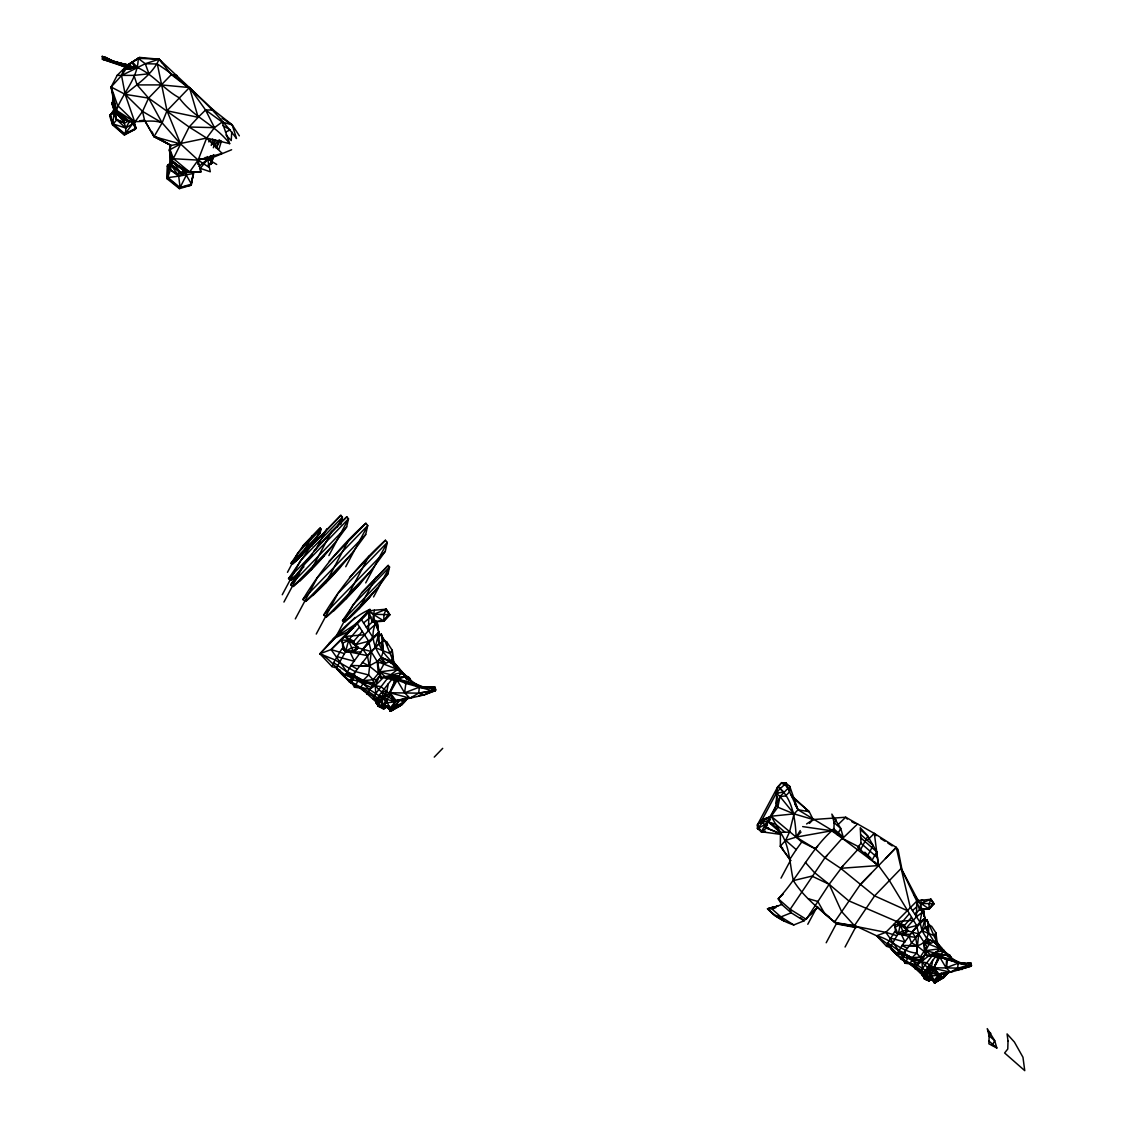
<?xml version="1.0" encoding="UTF-8"?>
<svg xmlns="http://www.w3.org/2000/svg" width="1127" height="1127" viewBox="0 0 1127 1127"><rect width="100%" height="100%" fill="white"/><g stroke="black" fill="none" stroke-linecap="round" stroke-linejoin="round"><path stroke-width="1.5" d="M385.434 662.873C376.319 652.364 369.247 638.375 375.221 624.499L373.699 620.878L374.403 620.583L379.038 632.374L379.038 643.686C383.279 655.703 392.154 660.422 397.845 669.156L398.958 668.508L407.227 677.905L409.228 677.679L411.369 681.779L409.228 677.679L404.579 674.862L392.717 660.859M936.058 941.228L938.523 944.905L937.481 946.145L937.622 944.243L934.17 941.749L925.126 927.535L925.126 918.251L921.322 908.587L923.788 911.137L925.211 920.998L927 919.618L929.042 925.45L925.126 927.535L918.674 933.917L903.136 953.794L887.879 943.031L894.725 931.578M170.515 163.387L167.895 164.965L167.19 178.883L170.402 169.923L170.388 153.596L170.656 162.922L167.233 166.049L167.19 178.883L179.475 188.632L190.886 185.265L193.548 173.459L191.322 171.487M210.636 155.723L200.296 168.346L200.831 172.008L185.293 171.628L180.433 172.882L171.36 164.725L171.374 156.104M385.814 705.784L389.533 709.334L392.393 708.263L393.605 709.193L402.621 703.558L394.478 707.545L390.125 707.981L385.814 705.784L382.617 706.601L380.363 700.74C367.289 687.555 347.412 684.314 336.86 668.156L332.028 666.592L319.927 653.787L331.099 649.561L346.947 671.96L352.216 675.721L372.178 685.272L380.954 686.639L389.125 693.387L389.9 692.767L410.017 698.205L424.034 694.922L434.952 690.893L435.726 690.076L435.135 687.371L419.469 686.597L418.666 693.147L410.017 698.205L396.14 700.656L390.125 707.981L389.688 710.672L390.801 711.25L401.621 704.614L406.636 699.402C402.917 704.896 396.394 709.306 389.646 709.799L385.814 705.784L382.715 705.122L378.94 695.655L369.205 689.372L353.174 674.214L346.947 671.96L333.62 662.591L341.974 648.631L344.975 649.885M781.011 878.13L790.492 860.394L780.349 846.208L780.405 832.318L771.15 816.23L780.011 796.564L789.773 786.463L786.111 783.18L781.715 782.659L777.743 786.759L757.316 825.02L757.527 828.542L761.232 831.74L781.25 834.473M770.445 819.484L768.135 821.879C790.323 833.318 788.52 859.676 793.394 880.596C803.762 897.388 819.892 909.292 834.459 922.196L885.808 932.339L898.797 950.709L903.91 952.569L917.068 964.994L925.042 970.136L928.141 977.884L930.677 978.447L933.818 981.744L935.565 981.617L944.454 976.616L936.072 980.476L930.677 978.447L928.056 979.109L924.619 977.053C924.492 971.389 913.898 967.783 909.644 964.064L913.222 958.232L903.136 953.794L919.491 961.627L926.69 962.754L933.395 968.276L950.526 972.221L970.967 966.233L971.122 963.346L958.274 962.712L957.626 968.093L950.526 972.221L939.157 974.249L934.213 980.251L933.86 982.448L934.762 982.927L943.637 977.489L947.751 973.207M789.745 789.844L789.773 786.463L798.015 809.778L843.264 837.122L824.922 857.774L790.196 909.292L791.196 912.785L804.044 920.815L817.878 907.305L829.486 917.336M192.942 174.6L191.491 184.124L180.081 187.491L178.7 176.164L177.559 174.121L170.402 169.923L167.895 164.965L167.867 177.615L179.475 188.632L180.081 187.491L190.886 185.265L193.548 173.459L178.7 176.164L170.402 169.923L170.388 153.596M809.468 823.344L813.145 819.54L794.042 813.877L777.813 807.2L776.179 803.734L777.109 788.379L781.715 782.659L784.392 783.969L787.703 787.928L798.015 809.778L809.242 811.708L813.145 819.54L845.715 817.23L874.355 833.459L896.233 847.391L898.064 849.603L902.192 870.678L916.772 901.163L919.59 909.827L929.028 908.672L933.973 903.769L930.93 899.276L917.012 900.698L929.254 909.066L933.973 903.769L930.93 899.276L920.886 903.403L916.772 901.163L885.808 932.339L876.651 935.804L854.562 925.478L836.079 923.267L824.795 913.842L817.808 901.445L808.298 898.712M878.243 866.001L857.76 847.349L861 843.264L860.281 827.725L867.818 836.093L876.651 851.744L878.482 865.55L889.034 880.004L916.617 925.506L918.73 934.142L926.309 945.666M833.811 832.304L834.135 822.64L831.853 814.103L840.672 828.275L843.264 837.122L833.924 828.923C810.947 848.589 798.761 877.017 778.222 898.782L781.631 904.375L791.196 912.785L780.955 916.899L774.798 915.194L767.529 908.813L777.616 906.122L767.529 908.813C774.812 916.293 783.758 921.83 793.802 924.943L804.044 920.815L800.325 917.561M989.154 1035.798L988.886 1043.813L996.832 1047.983L994.662 1040.545L987.238 1028.627L989.154 1035.798L994.69 1040.672L992.112 1045.504M170.402 169.923L170.656 162.922M197.788 164.303L197.972 159.851M789.773 786.463L789.548 791.844L785.589 795.958L780.011 796.564L776.348 793.281L777.743 786.759C792.69 797.62 795.394 819.836 796.155 837.122L801.734 842.01L815.258 848.744L824.922 857.774L840.672 868.311L874.594 895.88L906.883 910.433M333.62 662.591L332.028 666.592M887.879 943.031L886.583 946.314L876.651 935.804C891.147 939.27 901.459 951.751 916.603 953.16L920.238 957.077L920.66 960.007L924.774 965.135L938.467 975.165L941.947 973.784L945.187 975.249L948.483 971.84L944.003 977.489L937.072 981.237L936.072 980.476L933.719 981.363L930.677 978.447M113.926 110.164L109.685 115.912L112.63 124.984L124.449 135.015C128.901 126.168 121.265 118.518 115.729 112.475C121.293 94.147 138.424 78.594 138.17 58.322L139.692 57.435L159.132 59.21L213.369 110.009L232.19 124.843L239.347 135.832M113.418 93.851L112.39 103.036L115.644 112.32C127.083 128.816 146.566 117.025 162.119 122.843L180.574 143.932L198.113 160.104L208.946 167.275M905.347 950.329L904.911 953.808L911.884 957.851L916.603 953.16L918.73 934.142M231.753 131.845L231.218 140.579L226.02 135.043M916.603 953.16L917.054 945.792L915.631 937.354L911.813 932.029L906.178 930.381M422.738 686.822L413.975 683.131L405.988 682.427L404.593 692.837L410.017 698.205L412.848 696.88M407.523 697.726L403.508 701.882L399.564 700.092L395.309 701.783L389.9 692.767L397.789 679.172L405.988 682.427L405.931 683.3L397 679.99L395.028 681.68L389.125 693.387L395.309 701.783L390.801 711.25L389.646 709.799M960.753 962.81L953.766 959.88L946.581 959.95L946.074 967.825L950.526 972.221L952.836 971.136M946.722 967.163L947.215 959.288L939.876 956.978L934.029 967.783L938.467 975.165L934.762 982.927L933.818 981.744M113.855 111.728L110.249 114.855L112.63 124.984L114.517 109.46M362.091 689.259L378.418 704.079L382.617 706.601L382.194 698.022L378.94 695.655L391.914 679.271L405.579 676.369L406.664 679.609M171.05 156.005L170.473 164.472L177.559 174.121L186.025 172.628L186.321 175.178L191.491 184.124M186.533 172.121L186.321 175.178L180.081 187.491L167.867 177.615L178.7 176.164L186.025 172.628M345.003 677.073L349.328 681.821L350.286 681.412L344.806 676.524L350.934 665.479L369.191 665.958L377.249 661.535L381.264 657.379L394.281 664.071L394.112 666.395L395.366 664.888L393.957 662.732M127.055 120.786L116.546 110.418L111.108 87.018L117.152 75.382L133.972 75.382L137.1 84.919L148.595 98.105L189.125 127.013L206.65 138.058L222.118 153.385L198.113 160.104L189.575 171.994L173.53 158.724L170.092 149.849L170.642 145.115L170.092 149.849L171.727 161.795L185.955 172.121L200.831 172.008L198.113 160.104L206.65 138.058L214.468 127.647L222.132 122.04L232.19 124.843L236.501 138.508C214.398 109.305 187.941 84.215 157.329 64L145.256 63.718L121.547 75.523L111.108 87.018L115.644 112.32L124.759 119.631L116.546 110.418L112.728 97.218M398.69 670.65L399.409 669.086L393.746 662.437L392.252 650.293L386.899 642.108L384.786 640.601L379.038 643.686L371.177 651.491L352.216 675.721L354.399 675.735L362.894 680.666L373.079 679.722L379.616 671.903L383.87 664.127L389.787 661.38L397.592 667.635L401.297 672.537L398.958 676.313L395.873 678.102L389.9 692.767L418.666 693.147L431.951 690.668L432.275 687.822L435.135 687.371L419.469 686.597L405.988 682.427M805.396 862.423L814.342 872.453L829.148 884.286L841.545 911.475L856.196 927.606L837.234 924.027L834.459 922.196L860.267 884.596L896.233 847.391L910.179 907.024L919.928 922.097L922.027 930.733L926.943 938.749L933.945 942.045L940.327 947.173L943.369 951.188L941.454 954.273L938.918 955.752L934.029 967.783L957.626 968.093L968.502 966.05L968.769 963.712L971.122 963.346L967.91 963.191M370.473 610.764L369.895 609.411C349.032 618.526 334.987 637.389 319.927 653.787L334.888 659.858L354.92 671.495L354.399 675.735L364.528 681.131L360.175 688.245C365.359 692.781 378.263 697.176 378.418 704.079L376.249 700.008L372.938 698.627L375.728 693.584L387.392 678.468L395.873 678.102L385.335 676.89L380.982 677.834L378.841 676.439L366.712 694.119M346.482 650.518L344.439 653.618L331.099 649.561L369.895 609.411L368.867 611.538L372.304 622.09L384.082 621.16L389.829 614.722L386.124 609.242L374.375 610.2L372.304 622.09L366.331 627.218M776.179 803.734L777.151 796.775M897.205 954.907L900.755 958.795L901.544 958.457L897.05 954.456L902.079 945.398L917.054 945.792C929.381 942.736 930.043 929.733 927 919.618L926.76 920.604C934.015 932.268 936.044 948.61 949.878 955.4L950.47 956.682L946.06 953.09L936.002 941.256C938.721 947.187 944.398 950.779 947.553 956.133L949.878 955.4L951.343 958.204M331.099 649.561L344.749 636.473L356.794 622.851L368.67 641.221L371.234 651.758L368.642 674.946L362.894 680.666L373.6 683.286L378.616 689.555L395.309 701.783L387.209 702.769L382.715 705.108L390.125 707.981L387.209 702.769L382.194 698.022L395.309 701.783M760.415 829.402L757.527 828.542L758.26 823.682L762.232 819.568L776.982 791.957M370.698 687.301L357.851 681.088L354.864 676.524L352.554 675.876L349.328 681.821L355.202 685.934L360.936 688.033M929.042 925.45L931.564 926.239L935.959 932.945L936.241 940.524L929.085 944.285L925.605 950.667L925.929 953.104L918.28 963.289L907.756 958.204L905.305 954.456L903.417 953.921L900.755 958.795L910.278 963.895L924.619 977.053L931.48 966.924L932.691 960.345L935.678 956.71L946.877 954.33L940.496 956.626L938.227 958.683L933.395 968.276L938.467 975.165L931.818 975.968L928.141 977.884L928.056 979.109L926.211 974.32C915.589 963.74 899.966 960.767 890.739 948.483L887.822 944.356L876.651 935.804M388.266 683.723L386.786 691.739L379.123 702.769M919.59 909.827L921.294 900.064L923.872 900.741M906.996 948.258L902.079 945.398L919.928 922.097L921.999 911.785L920.745 908.827L914.701 914.025M320.068 533.268L321.012 529.07L320.153 528.028L303.163 545.595L290.977 563.359L292.287 564.218L295.612 561.485L313.461 542.312L320.068 533.268L290.977 563.359M340.706 524.689L342.425 517.166L340.861 515.307L310.404 546.82L288.54 578.658L290.893 580.208L299.261 572.967L296.88 575.305M346.651 526.887L348.497 518.814L346.82 516.814C324.801 536.551 305.924 559.443 290.681 584.8L293.203 586.463C313.743 569.318 331.338 548.764 346.651 526.887L290.681 584.8M365.683 534.564L367.74 525.52L365.866 523.266C341.157 545.412 319.983 571.093 302.881 599.536L305.713 601.395C328.746 582.18 348.497 559.105 365.683 534.564L302.881 599.536M385.265 551.342L387.294 542.453L385.448 540.256C361.218 561.979 340.439 587.167 323.674 615.06L326.45 616.892C349.046 598.028 368.402 575.404 385.265 551.342L323.674 615.06M388.04 573.601L389.533 567.036L388.181 565.402L361.584 592.915L342.495 620.709L344.552 622.062C361.26 608.129 375.573 591.393 388.04 573.601L342.495 620.709M211.256 145.453L212.721 139.044M213.454 154.681L211.228 164.218L208.101 165.021M213.623 155.019L211.228 164.218L213.679 155.132M790.844 860.634L780.349 846.208L785.632 840.333L789.463 832.163L794.042 813.877L798.015 809.778L794.69 803.833M375.192 647.321L379.038 632.374L368.67 641.221L350.934 665.479L356.935 668.973M921.971 930.508L925.126 918.251L919.928 922.097M129.478 68.169L124.998 66.93L125.618 64.718L135.325 67.972L137.733 67.705C153.554 74.678 163.838 89.413 179.01 97.64C192.759 116.842 215.581 124.914 229.654 143.65L206.65 138.058L170.924 145.51L154.019 136.677L144.538 120.223L142.551 111.404L125.167 94.344L111.108 87.018L117.631 105.487L134.775 122.125L142.551 111.404L148.595 98.105L171.346 74.579L177.193 75.565M213.369 147.75L215.553 139.889M345.679 651.082L352.3 647.532L358.062 647.321L353.202 650.744L345.679 651.082L342.791 648.969L346.257 651.998L342.791 648.969L342.509 643.179L348.652 640.361L358.062 647.321L353.512 652.294L345.679 651.082L341.101 639.981L348.652 640.361L353.793 642.799L358.062 647.321L357.597 648.56L353.512 652.294L346.257 651.998L345.679 651.082L348.652 640.361L344.749 636.473L368.867 611.538L384.082 621.16M897.768 933.593L903.192 930.677L907.911 930.508L903.939 933.311L897.768 933.593L895.401 931.846L898.233 934.339L895.401 931.846L895.162 927.112L900.205 924.802L907.911 930.508L904.192 934.579L897.768 933.593L894.007 924.478L900.205 924.802L904.418 926.803L907.911 930.508L904.192 934.579L898.233 934.339L900.205 924.802L897.007 921.618L848.631 900.755L829.148 884.286L811.919 876.116L793.394 880.596M189.575 171.994L171.727 161.795L169.233 150.088L170.642 145.115M408.397 680.483L409.228 677.679L404.438 675.834L404.663 674.256L398.761 670.001M375.77 701.656L378.94 695.655L389.125 696.641L390.407 695.12L386.786 691.739L381.743 691.739L383.349 696.303L387.167 699.177L387.209 702.769M922.435 975.052L932.691 960.345M221.47 140.917L219.004 148.989L216.299 148.017L219.187 139.72M929.465 926.14L929.831 924.999M397.592 667.635L397.662 669.494L379.616 671.903L380.982 677.834L401.297 672.537L397.662 669.494L383.87 664.127L381.264 657.379L383.321 651.35L381.32 634.036L377.489 636.008M136.48 121.152L130.028 121.899L116.546 110.418L134.775 122.125L125.167 94.344L121.547 75.523L124.026 68.522L138.17 58.322L159.132 59.21L162.513 63.239M169.135 144.341L154.019 136.677L162.119 122.843L148.595 98.105L125.167 94.344C137.409 83.962 152.554 74.326 159.132 59.21L171.346 74.579L187.406 86.99M383.293 610.116L386.124 609.242L383.941 614.793L383.8 620.681L374.361 621.512L373.868 614.271L369.135 610.961L357.132 623.386M190.083 89.061L192.759 91.132L189.449 87.54L166.993 110.77L162.119 122.843L142.551 111.404M378.249 634.247L379.038 632.374L373.037 638.488M924.464 919.787L925.126 918.251L920.111 923.436L925.126 918.251M212.637 144.171L214.75 139.678M171.529 155.582L171.727 161.795L189.125 127.013L198.155 117.307L205.579 109.995L213.369 110.009L214.834 112.235M186.969 171.163L180.433 172.882L171.36 164.725L172.966 161.457L185.955 172.121M216.299 148.017L220.117 140.424M379.827 670.156L378.235 673.284L380.024 674.89L375.263 685.681L375.728 693.584M927.07 946.666L920.238 957.077L911.884 957.851L920.66 960.007L912.067 959.852M776.235 806.073L761.232 831.74L766.684 828.035L779.673 833.374L765.12 827.528L774.855 808.975M359.33 687.836L354.498 687.245L359.245 678.595M910.278 963.895L905.009 963.247L908.897 956.147M389.9 692.767L396.14 700.656L399.564 700.092L393.605 709.193L399.24 704.572M402.311 699.205L403.508 701.882L402.057 704.629L395.408 707.77M941.693 977.447L937.072 981.237L941.947 973.784L939.157 974.249L934.029 967.783M944.201 973.052L945.187 975.249C943.44 979.363 937.495 979.095 934.762 982.927L938.227 979.349M287.47 572.333L297.669 553.23L321.012 529.07L311.94 546.074M301.613 555.625L312.306 535.579M282.257 594.746L300.543 560.499L342.425 517.166L337.086 527.154M283.934 602.057L303.557 565.303L348.497 518.814L328.873 555.569M315.391 550.244L326.816 528.859M311.151 569.924L331.747 531.352M295.316 618.906L317.335 577.672L367.74 525.52L345.735 566.74M325.844 582.842L348.947 539.579M316.25 634.05L337.846 593.619L387.294 542.453L365.697 582.898M346.2 598.691L368.853 556.245M337.015 634.755L352.976 604.861L389.533 567.036L373.572 596.93M359.161 608.608L375.911 577.235M351.272 629.148L350.342 629.965M355.301 624.978L354.357 625.795M357.076 647.504L362.809 649.18L369.022 642.644M780.053 788.787L786.111 783.18L787.703 787.928M771.798 907.883L772.263 907.01L775.587 907.883M834.107 823.344L836.037 819.709L832.515 816.624M837.319 834.797L840.714 828.43L834.135 822.64M807.791 924.281L817.131 906.812L817.878 907.305L809.989 914.687M860.521 849.772L867.818 836.093L860.535 829.697M867.522 855.914L873.101 845.461L861.253 835.051M826.19 942.764L836.473 923.52L855.745 927.014L845.067 947.018M872.213 860.042L876.651 851.744L861.155 838.136M918.674 933.917L911.813 932.029L916.913 926.676M915.025 968.882L918.28 963.289M989.14 1036.403L990.76 1033.346L987.801 1030.754M134.071 121.406L135.958 128.126L135.409 129.154L124.449 135.015L113.165 123.998L110.249 114.855L115.729 112.475L123.773 118.913L124.463 123.125L128.788 120.913M936.946 945.102L937.791 943.553L935.41 941.411M214.539 146.411L217.736 140.579M407.706 697.585L405.65 700.459L407.115 697.881M129.478 121.491L125.759 127.999L113.165 123.998L116.687 119.885L111.827 103.022L115.729 112.475L116.081 119.11L125.759 127.999L132.704 123.688L132.676 120.758M945.947 973.038L946.948 974.08L948.385 971.544M378.418 704.079L380.363 700.74M922.407 968.445L922.027 961.965L924.957 954.386L926.718 955.527L930.282 954.752L938.918 955.752L931.973 956.048L922.407 968.445L920.125 972.573L922.844 973.714L924.619 977.053M405.65 700.459L407.396 697.571M925.197 975.968L926.211 974.32M354.794 626.091L356.794 622.851M353.145 643.883L355.738 644.658L368.515 630.585L368.867 611.538C359.189 623.794 345.595 630.007 333.268 638.924M800.226 830.543L796.155 837.122L785.632 840.333L796.226 849.631L789.534 859.76M355.005 617.483L319.927 653.787C332.113 659.478 338.41 674.073 351.568 677.412L354.864 676.524L351.004 683.117L351.962 682.723M898.416 933.128L890.372 947.089L897.303 953.512L902.6 955.175L905.305 954.456L902.135 959.866L902.924 959.528L905.573 962.162L917.068 964.994C925.38 959.26 931.973 950.765 943.369 951.188L933.945 942.045L937.622 944.243L933.945 942.045L934.861 943.299M344.439 653.618L336.663 667.55L337.1 669.241L345.158 677.496M854.562 925.478L874.594 895.88L901.191 868.368L918.096 900.529M121.547 75.523L126.337 68.395L137.733 67.705L132.422 62.112L126.365 66.099L138.17 58.322L145.256 63.718L148.961 73.79L133.972 75.382M757.316 825.02L762.232 819.568L771.234 816.85M796.226 849.631L801.734 842.01M771.15 816.23L777.813 807.2L780.011 796.564L794.042 813.877L771.15 816.23L796.155 837.122L815.258 848.744L817.596 846.321M759.246 827.753L757.527 828.542L765.994 818.441L771.882 815.793M114.757 109.164L109.685 115.912L114.278 110.052M418.695 687.4L419.469 686.597L405.509 676.637L399.043 677.524L397 679.99L404.593 692.837L418.695 687.4L433.965 688.343L434.952 690.893L418.666 693.147L424.034 694.922L435.726 690.076L434.754 687.54L431.951 690.668L405.213 683.23M389.125 696.641L382.715 705.108L390.125 707.981M933.395 970.939L928.141 977.884L934.213 980.251L931.818 975.968L925.042 970.136L933.395 970.939L934.438 969.699L931.48 966.924L927.338 966.924L928.648 970.671L931.79 973.024L938.467 975.165M777.644 793.281L776.348 793.281L780.419 788.083M375.263 647.602L389.519 653.35L392.252 650.293L392.59 659.534L389.787 661.38L390.914 662.915M924.309 978.828L924.83 978.194L922.492 975.503L921.999 972.84L924.309 978.828L928.831 980.983L931.86 979.278M396.972 675.918L399.043 677.524L397 679.99L398.479 680.342L397.789 679.172L395.028 681.68L391.914 679.271L383.18 677.721L375.263 685.681L369.205 689.372L355.202 685.934M348.863 639.671L359.541 627.119M900.374 924.225L909.137 913.941M362.302 631.374L353.808 641.221L353.793 642.799L357.597 648.56M911.405 917.434L904.432 925.506L907.545 931.522M890.358 938.073L904.939 941.975L901.346 934.368L909.123 936.467L911.405 942.848L917.054 945.792L924.464 951.794L926.718 955.527L935.678 956.71L938.227 958.683L939.862 957.288L968.502 966.05L970.812 963.486L971.615 965.571L964.148 968.332M392.393 708.263L399.564 700.092M936.072 980.476L941.947 973.784M922.266 908.475L923.788 911.137L916.49 916.786L906.023 928.324L916.617 925.506M371.234 651.758L377.249 661.535L378.235 673.284L369.205 665.972L367.458 655.675L362.809 649.18L379.038 632.374M303.163 545.595L320.153 528.028M292.287 564.218L313.461 542.312M295.612 561.485L308.404 548.257M310.404 546.82L340.861 515.307M314.137 550.624L346.82 516.814M288.54 578.658L312.306 554.09M290.893 580.208L303.952 566.712M293.203 586.463L333.944 544.313M299.627 581.194L324.238 555.738M329.197 561.204L365.866 523.266M305.713 601.395L351.427 554.104M312.912 595.493L340.523 566.923M349.483 577.461L385.448 540.256M326.45 616.892L371.276 570.501M333.507 611.102L360.598 583.082M361.584 592.915L388.181 565.402M344.552 622.062L377.7 587.773M349.779 617.793L369.797 597.071M356.315 624.104L341.101 639.981L342.918 642.784M395.028 681.68L399.043 677.524M382.687 704.924L380.377 707.319L378.052 706.263L375.376 700.022M379.616 704.924L378.052 706.263L378.672 705.474C371.924 697.754 380.236 708.644 383.574 708.883L386.758 705.572M395.971 706.742L393.605 709.193L401.621 704.614M396.352 706.939L393.929 709.432L389.533 709.334M434.247 757.105L442.714 748.342M767.431 825.133L765.12 827.528L768.501 827.697M801.029 832.064L796.155 837.122L831.67 830.782L834.008 828.528M824.922 857.774L827.26 855.351M843.038 865.86L829.148 884.286L806.256 919.336L790.196 909.292L778.222 898.782L783.237 894.021M860.267 884.596L871.058 873.439M885.442 858.549L896.233 847.391M911.813 932.029L920.28 923.577M925.126 927.535L915.631 937.354L909.123 936.467M913.166 959.81L915.378 957.527M938.227 958.683L941.538 955.273L946.821 954.541L958.274 962.712L964.698 963.036M928.437 977.419L926.211 979.701L922.492 975.503L926.211 979.701L927.338 978.785M930.282 979.729L928.831 980.983L931.282 978.447M941.313 977.334L937.34 981.448L933.719 981.363M944.609 974.869L941.313 978.292L933.86 982.448L937.847 980.025M955.597 970.389L962.655 968.882M208.763 141.861L210.932 139.649M388.843 705.911L383.574 708.883L386.815 705.615M928.831 980.983L931.944 977.856M117.152 75.382L124.026 68.522L130.901 69.001M389.829 614.722L383.8 620.681L388.73 613.99L386.124 609.242L373.868 614.271L389.829 614.722L386.124 609.242M837.516 825.147L845.715 817.23L847.279 819.104M802.678 826.598L831.67 830.782L842.531 838.488L857.605 823.95M868.044 839.545L874.355 833.459L876.172 835.642L873.355 834.036M211.538 156.061L198.944 166.317M368.515 630.585L375.221 624.499L377.404 623.71L375.545 620.442L374.403 620.583L377.404 623.71L379.151 635.727L378.024 632.74M353.103 627.556L348.482 631.571L335.466 637.713L329.239 643.094M383.574 708.883L388.322 705.882M363.57 622.949L370.91 616.92M912.433 910.517L916.589 907.01M406.396 678.567L407.227 677.905L401.494 671.298L406.396 678.567L404.199 674.228L399.423 673.791M392.985 709.587L390.801 711.25L398.07 705.784M387.392 678.468L379.616 671.903L390.787 674.679L397.662 669.494L389.787 661.38L391.534 662.972M931.973 956.048L925.605 950.667L940.397 948.695L923.647 942.158L924.464 951.794L925.605 950.667L934.762 952.935L940.397 948.695L940.327 947.173L937.664 947.117M934.762 982.927L940.721 978.447M382.617 706.601L385.364 704.614M394.084 708.756L396.436 707.178M806.594 823.95L813.145 819.54M138.17 58.322L126.604 65.605L139.692 57.435M394.478 707.545L403.508 701.882M937.777 979.884L945.187 975.249M392.619 709.39L389.688 710.672L392.281 709.094M940.552 948.413L941.82 948.356L935.678 943.299L937.185 942.905L935.959 932.945L933.705 935.452L922.027 930.733M937.072 981.237L943.637 977.489M157.329 64L166.993 110.77L180.574 143.932L169.233 150.088M389.688 710.672L392.506 709.08M133.747 121.998L135.958 128.126L125.012 133.944L113.165 123.998M771.812 816.047L761.288 820.921M757.527 828.542L765.064 824.555L765.12 827.528L768.487 820.583L758.26 823.682M941.778 972.855L939.157 974.249L947.398 972.221M398.155 705.896L398.141 704.544M942.806 950.512L943.538 950.16L948.23 955.583L943.538 950.16L946.807 954.963M225.527 132.084L230.317 129.859M167.233 166.049L170.092 164.767M231.613 149.75L207.805 159.583L199.648 158.569M793.802 924.943L780.955 916.899L771.389 908.489L781.997 904.361M962.007 969.544L957.626 968.093L970.967 966.233L970.164 964.148L957.64 963.374L946.074 967.825L939.862 957.288L941.538 955.273L939.862 957.288L941.059 957.584L940.496 956.626L953.766 959.88M185.716 171.079L177.559 174.121L180.066 171.614L170.473 164.472L171.36 164.725M186.251 170.797L180.433 172.882L172.966 161.457L185.293 171.628M349.469 680.919L352.695 679.806L357.851 681.088M900.882 958.063L903.516 957.147L907.756 958.204M208.523 164.204L211.834 163.077L209.298 157.526M145.256 63.718L159.132 59.21M355.738 644.658L368.67 641.221M208.692 163.88L211.834 163.077M396.14 700.656L406.016 698.233M762.232 819.568L767.29 818.441L765.994 818.441M782.758 783.913L786.111 783.18M770.375 908.193L767.529 908.813L770.431 908.897L769.487 908.066M776.348 793.281L783.73 792.027L781.279 789.872M369.135 610.961L374.375 610.2M419.145 695.57L424.034 694.922M761.232 831.74L765.43 831.247M139.706 120.772L144.538 120.223L154.019 136.677L180.574 143.932M898.036 924.802L897.007 921.618L913.194 920.196M948.835 955.372L946.131 952.597L942.214 952.259M354.92 671.495L368.642 674.946L373.079 679.722L376.488 679.539M920.238 957.077L923.027 956.922M385.335 676.89L398.958 676.313L390.787 674.679M930.282 954.752L941.454 954.273L934.762 952.935M929.254 909.066L921.294 909.348L920.886 903.403L933.973 903.769M364.486 634.755L344.749 636.473L353.808 641.221L348.652 640.361L353.512 652.294M780.405 832.318L789.463 832.163M336.649 656.548L354.427 661.295L350.032 652.026L361.119 651.955M901.346 934.368L910.433 934.311M428.88 687.414L435.135 687.371M968.135 963.374L971.122 963.346M137.1 84.919L161.119 84.905L189.449 87.54L205.579 109.995L214.468 127.647L189.125 127.013M359.372 665.972L369.205 665.972L362.302 662.366M908.996 945.807L917.054 945.792M385.335 707.347L380.377 707.319L375.826 702.191M771.389 908.489L773.939 908.573M404.199 674.228L409.946 679.243L404.579 674.862L407.96 677.651M134.648 67.761L132.422 62.112L135.325 67.972L113.447 61.154L102.247 56.35L102.388 59.21L124.998 66.93L137.733 67.705M173.53 158.724L198.113 160.104M431.951 690.668L434.952 690.893M968.502 966.05L970.967 966.233M128.492 67.155L135.325 67.972M363.119 683.103L373.6 683.286L373.079 679.722M127.168 64.69L113.193 62.098L103.571 59.027L127.168 64.69L133.874 67.423M385.025 694.063L390.407 695.12M930.043 968.826L934.438 969.699M166.993 110.77L198.155 117.307L189.449 87.54M129.478 69.127L125.604 67.972L130.676 69.282M358.668 679.75L364.528 681.131M908.418 957.091L913.222 958.232M413.975 683.131L397.789 679.172L405.509 676.637L407.678 679.158M944.074 958.316L953.132 960.542M350.032 652.026L367.458 655.675L379.038 643.686L378.108 639.079M362.809 649.18L371.177 651.491M885.808 932.339L896.754 935.664M947.215 959.288L958.274 962.712L957.64 963.374M886.583 946.314L890.541 947.596L897.05 954.456M340.439 670.354L337.1 669.241L344.806 676.524M129.647 67.93L126.787 66.958L129.774 68.169M200.296 168.346L210.312 171.783L207.086 156.54M125.28 66.408L102.388 59.21L113.447 61.154L113.193 62.098L124.998 66.93M947.258 954.386L949.878 955.4L951.329 958.218M934.213 980.251L928.141 977.884L927.704 972.08L931.79 973.024L931.818 975.968M380.982 677.834L377.249 661.535L383.87 664.127L379.25 659.45M769.614 910.419L775.038 915.828L784.561 921.308L780.941 918.111M116.687 119.885L124.463 123.125L116.081 119.11L113.897 112.63M381.264 657.379L390.069 661.042M925.295 940.453L929.085 944.285L926.943 938.749L934.17 941.749M102.247 56.35L112.714 61.055L125.618 64.718L112.446 62.182L112.714 61.055L104.712 56.801M352.216 675.721L346.369 673.044M903.136 953.794L898.332 951.611M391.914 662.915L394.281 664.071M806.242 810.186L809.242 811.708L791.281 795.408M832.74 829.895L842.531 838.488L859.831 847.335L840.672 868.311L878.482 865.55L874.355 833.459M897.007 921.618L904.432 925.506L900.205 924.802L904.192 934.579M216.694 164.457L205.241 157.414M897.81 952.554L902.6 955.175L903.516 957.147M345.735 674.214L351.568 677.412L352.695 679.806M393.069 663.578L399.409 669.086M156.244 136.945L169.205 144.298M222.864 125.618L228.823 129.013M851.773 821.668L854.773 823.386M922.492 975.912L924.563 977.137M375.826 702.699L378.348 704.178M210.566 108.277L213.369 110.009M880.553 838.432L884.934 841.221M887.851 843.081L892.232 845.884M222.089 118.236L232.19 124.843M762.021 822.541L765.064 824.555M842.531 838.488L878.482 865.55L874.749 861.901M205.579 109.995L222.132 122.04L229.654 143.65M946.06 953.09L950.47 956.682M400.592 671.72L405.579 676.369M792.309 797.141L809.242 811.708M833.36 920.689L837.234 924.027M780.462 832.571L768.135 821.879L775.77 824.274L784.941 832.247M861 843.264L877.44 857.703M780.349 846.208L782.758 848.335M988.985 1041.08L996.832 1047.983M372.023 637.896L373.136 638.868M352.512 627.401L353.526 628.303M864.803 852.195L871.016 858.267M890.739 948.483L897.331 955.259M946.821 954.541L950.089 958.33M914.335 895.472L917.632 899.416L916.772 901.163L916.49 916.786M926.943 938.749L930.367 943.257M377.249 661.535L378.616 663.338M935.509 940.538L937.565 943.341M135.958 128.126L131.056 121.35M401.832 671.974L403.579 674.538M894.007 924.478L895.5 926.788M360.809 618.681L372.699 637.065M940.481 978.025L941.313 978.292L940.791 977.433M902.924 959.528L905.009 963.247M352.807 684.23L354.498 687.245M889.386 945.807L890.654 948.089M409.2 677.707L411.369 681.793M945.75 952.569L947.553 956.133M393.746 662.437L384.786 640.601L381.039 635.248L381.32 634.036L383.828 641.15M923.675 972.235L925.309 975.841M377.277 698.205L379.278 702.614M111.827 103.022L115.729 112.475M152.272 131.958L153.357 135.31M926.662 927.056L928.634 933.804L927.986 926.155M380.912 643.123L383.321 651.35L382.532 642.01M133.507 122.434L135.409 129.154L125.012 133.944L132.704 123.688L132.197 120.688M923.647 942.158L926.718 955.527M940.327 947.173L940.777 950.019M386.899 642.108L387.209 644.954M924.196 916.321L923.788 911.137L923.816 916.181M377.77 628.218L377.404 623.71L377.446 628.979M936.241 940.524L936.312 943.186M392.59 659.534L392.675 662.789M929.141 903.826L929.028 908.672L933.071 903.164L930.93 899.276L929.141 903.826M1008.017 1041.038L1007.777 1049.012L1004.622 1052.97L1024.753 1070.65L1022.964 1057.253L1014.399 1042.052L1007.073 1033.924L1008.017 1041.038M940.791 978.532L933.86 982.448L940.791 978.532"/></g></svg>
